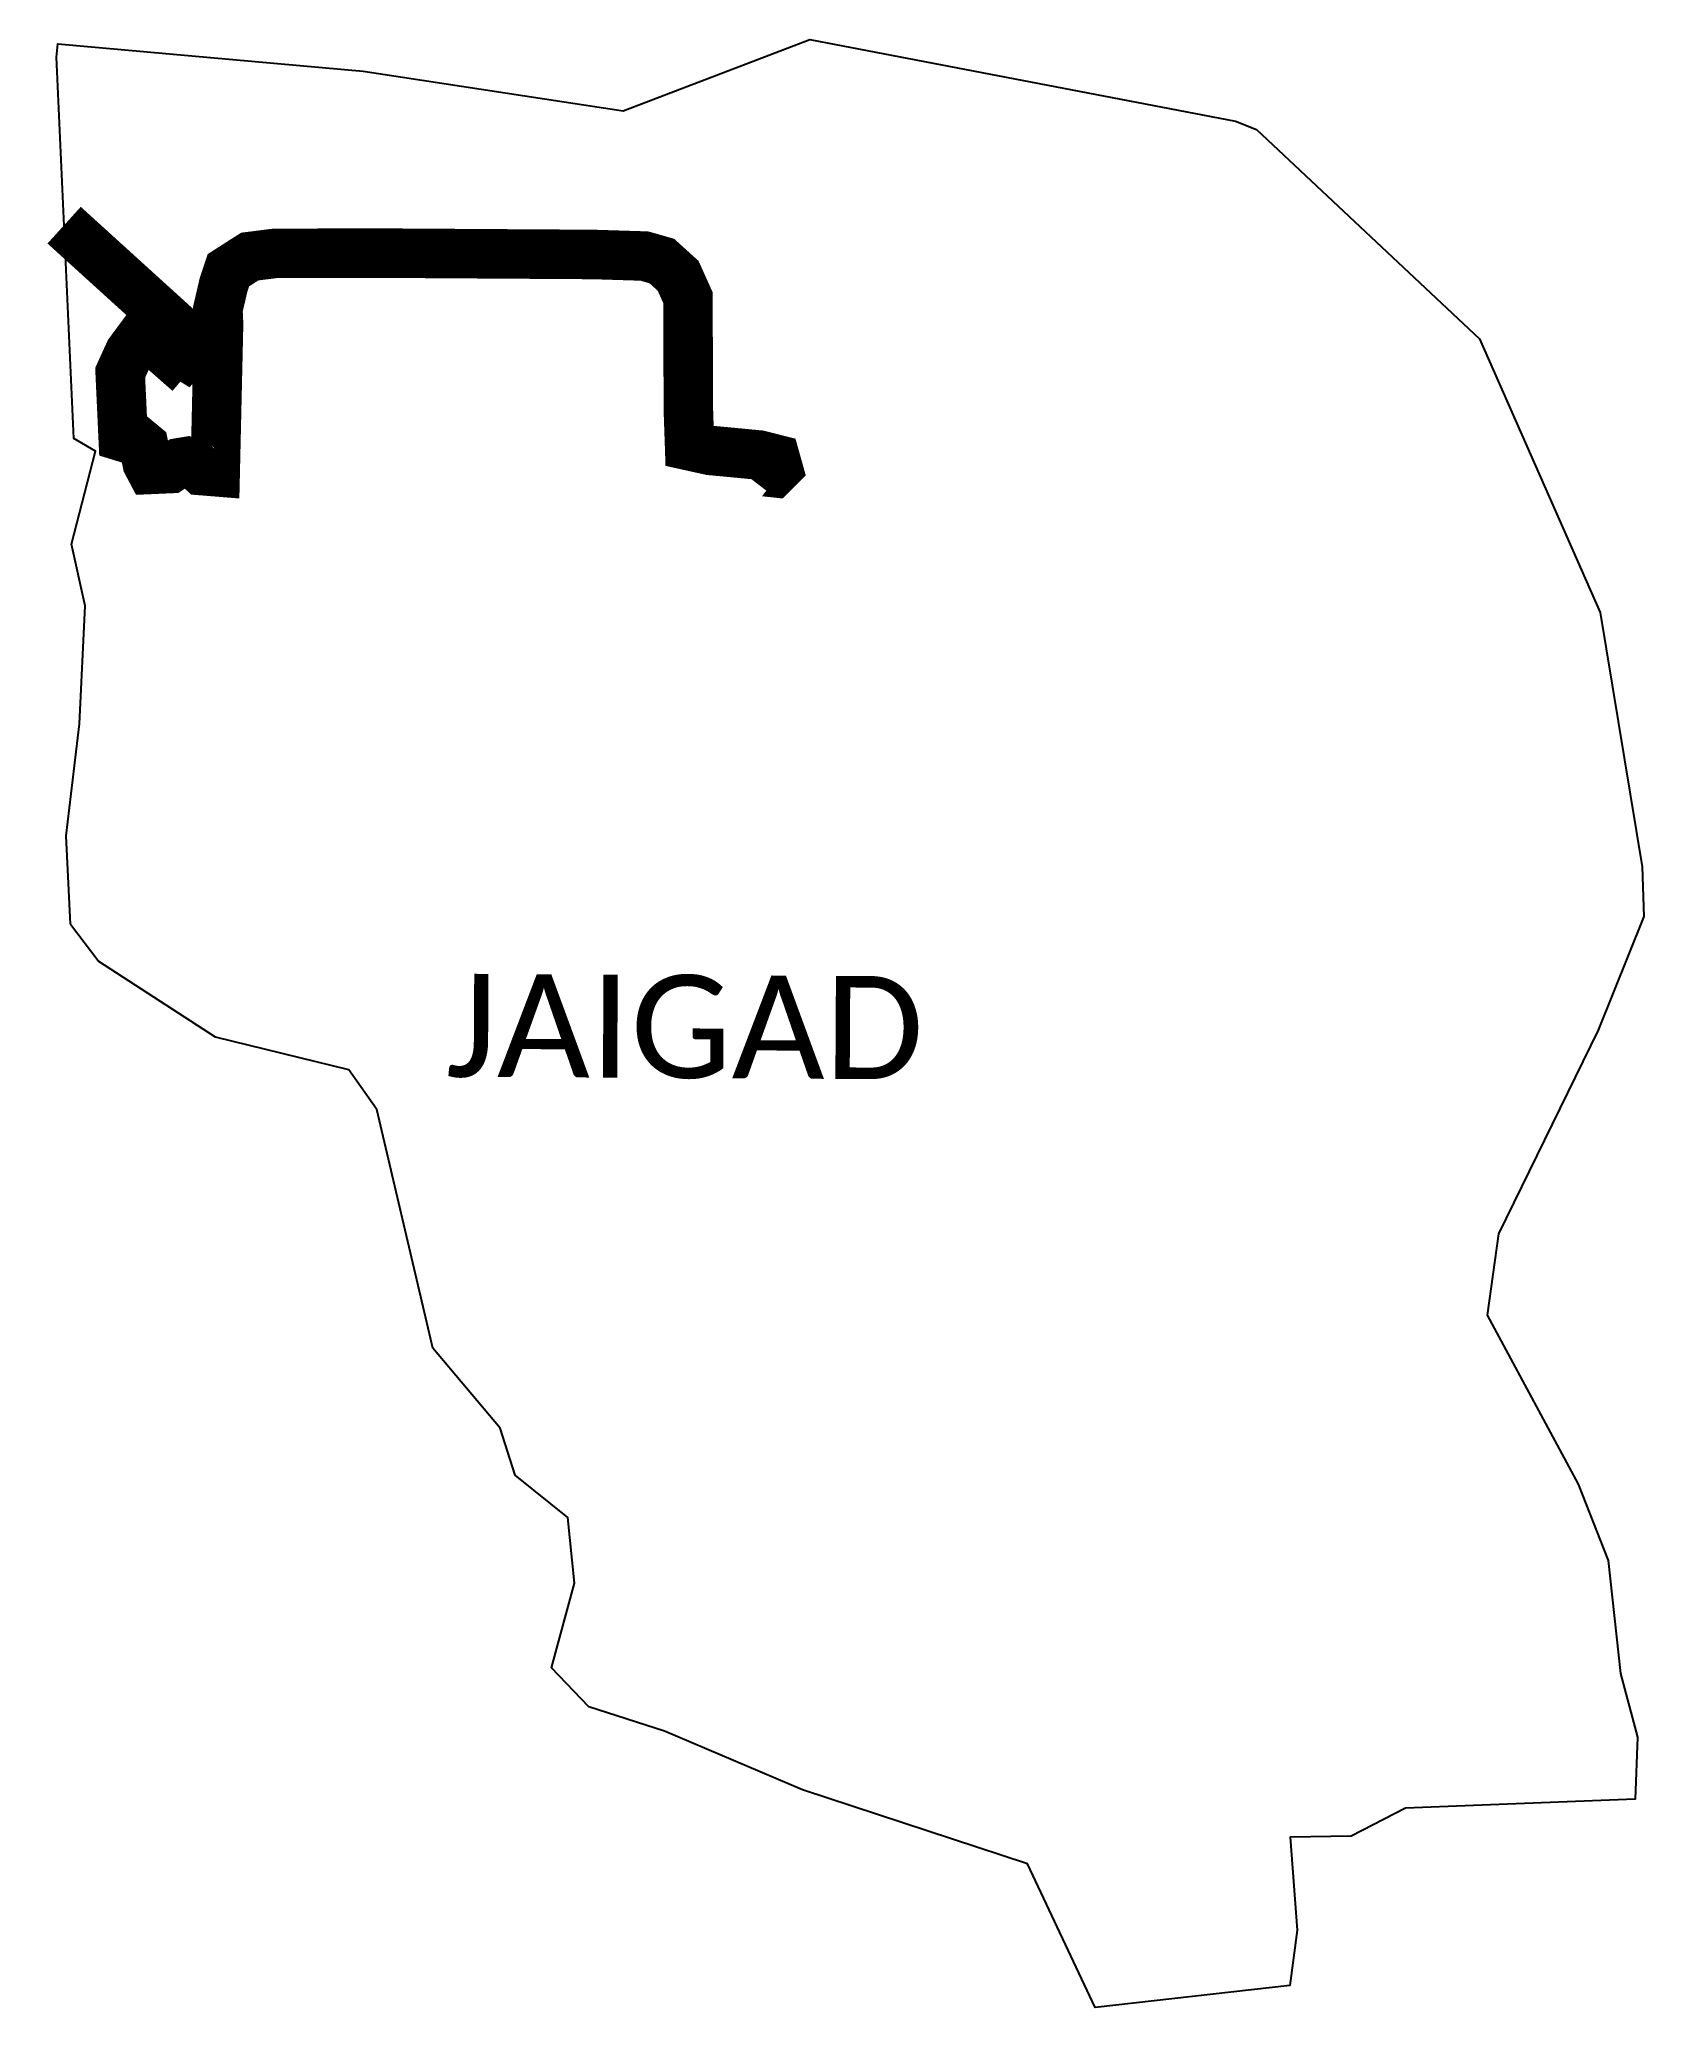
# Model space of a CAD drawing. Header units: metres. Extents: x 309916 to 311536, y 1912399 to 1914386.
import ezdxf

# ---------------------------------------------------------------- set-up
doc = ezdxf.new("R2010")
doc.units = ezdxf.units.M
for name, color, linetype in [('ARTIFICIALLY PROTECTED', 10, 'Continuous'), ('village', 3, 'Continuous'), ('VILLAGE NAME', 250, 'Continuous')]:
    doc.layers.add(name, color=color, linetype=linetype)
doc.styles.get("Standard").update_dxf_attribs({"font": 'simplex.shx'})

msp = doc.modelspace()

# ---------------------------------------------------------------- linework, layer by layer
at = {"layer": 'ARTIFICIALLY PROTECTED', "const_width": 50, "flags": 128}
msp.add_lwpolyline([(310630.3, 1913945.4), (310634.5, 1913950.9), (310657.4, 1913948.4), (310662, 1913953), (310659.5, 1913961.9), (310643, 1913966.1), (310593.5, 1913970.8), (310572.7, 1913975.4), (310571.5, 1914010.5), (310571, 1914125.1), (310561.1, 1914147.1), (310544.6, 1914162), (310527, 1914167), (310475.7, 1914168.6), (310255.9, 1914170), (310153.8, 1914169.7), (310128.5, 1914166.5), (310106.9, 1914152.7), (310102.1, 1914138.3), (310096.3, 1914113.4), (310097, 1914098.4), (310093.6, 1913949.3), (310080.1, 1913950.4), (310077.3, 1913953.1), (310070.8, 1913957.6), (310065.2, 1913959.6), (310057.3, 1913958.3), (310048.4, 1913952.5), (310028.3, 1913951.6), (310024.9, 1913958), (310021.4, 1913975.5), (310014.4, 1913981.3), (310005.5, 1913982.8), (310000.6, 1913984.3), (309997.6, 1914049.2), (310006.9, 1914069.6), (310021.6, 1914089.5), (310047.9, 1914066.4), (310053.2, 1914072.6), (310061.9, 1914067.3), (310065.3, 1914071.6), (310059.2, 1914077.2), (310065.3, 1914085.4), (309941, 1914198.2)], dxfattribs=at)
at = {"layer": 'village', "color": 3}
for points in [[(309947.3, 1913492.6), (309943.2, 1913581.8), (309956.5, 1913694.7), (309962.1, 1913813.8), (309948.6, 1913876), (309972.6, 1913969.9), (309950.8, 1913982.7), (309933.3, 1914367.7), (309934.8, 1914381.2), (310242.9, 1914353.6), (310505.7, 1914313.5), (310694.2, 1914385.8), (311124.1, 1914303.3), (311145.4, 1914294.8), (311370.4, 1914083.3), (311492.2, 1913807.3), (311534.7, 1913550.4), (311536.3, 1913500.1), (311490.3, 1913385.4), (311389.6, 1913179.7), (311378.2, 1913097.8), (311470.3, 1912927.2), (311500.6, 1912850), (311513, 1912736), (311530.1, 1912671.7), (311527.6, 1912609.2), (311295.6, 1912599.8), (311240.9, 1912571.7), (311179.4, 1912570.7), (311186.2, 1912476.9), (311179, 1912420.8), (310982.4, 1912398.6), (310914, 1912543.9), (310686.8, 1912618.4), (310547.2, 1912677.7), (310470.9, 1912702.2), (310433.1, 1912741.5), (310456.4, 1912827.2), (310449.6, 1912893.4), (310396.5, 1912936), (310381.4, 1912983.7), (310313.3, 1913064.5), (310306.2, 1913094.8), (310256.7, 1913305.5), (310228.5, 1913345.5), (310093.9, 1913378.4), (309976, 1913454.7)], [(309947.3, 1913492.6), (309976, 1913454.7)]]:
    msp.add_lwpolyline(points, dxfattribs=at)

# ---------------------------------------------------------------- texts
at = {"layer": 'VILLAGE NAME', "insert": (310327, 1913442.5), "char_height": 104.042, "attachment_point": 1, "rotation": 359.6762}
msp.add_mtext_dynamic_manual_height_columns('{\\fCalibri|b0|i0|c0|p34;JAIGAD}', width=683.842, gutter_width=520.2, heights=[0], dxfattribs=at)

doc.saveas('drawing.dxf')
